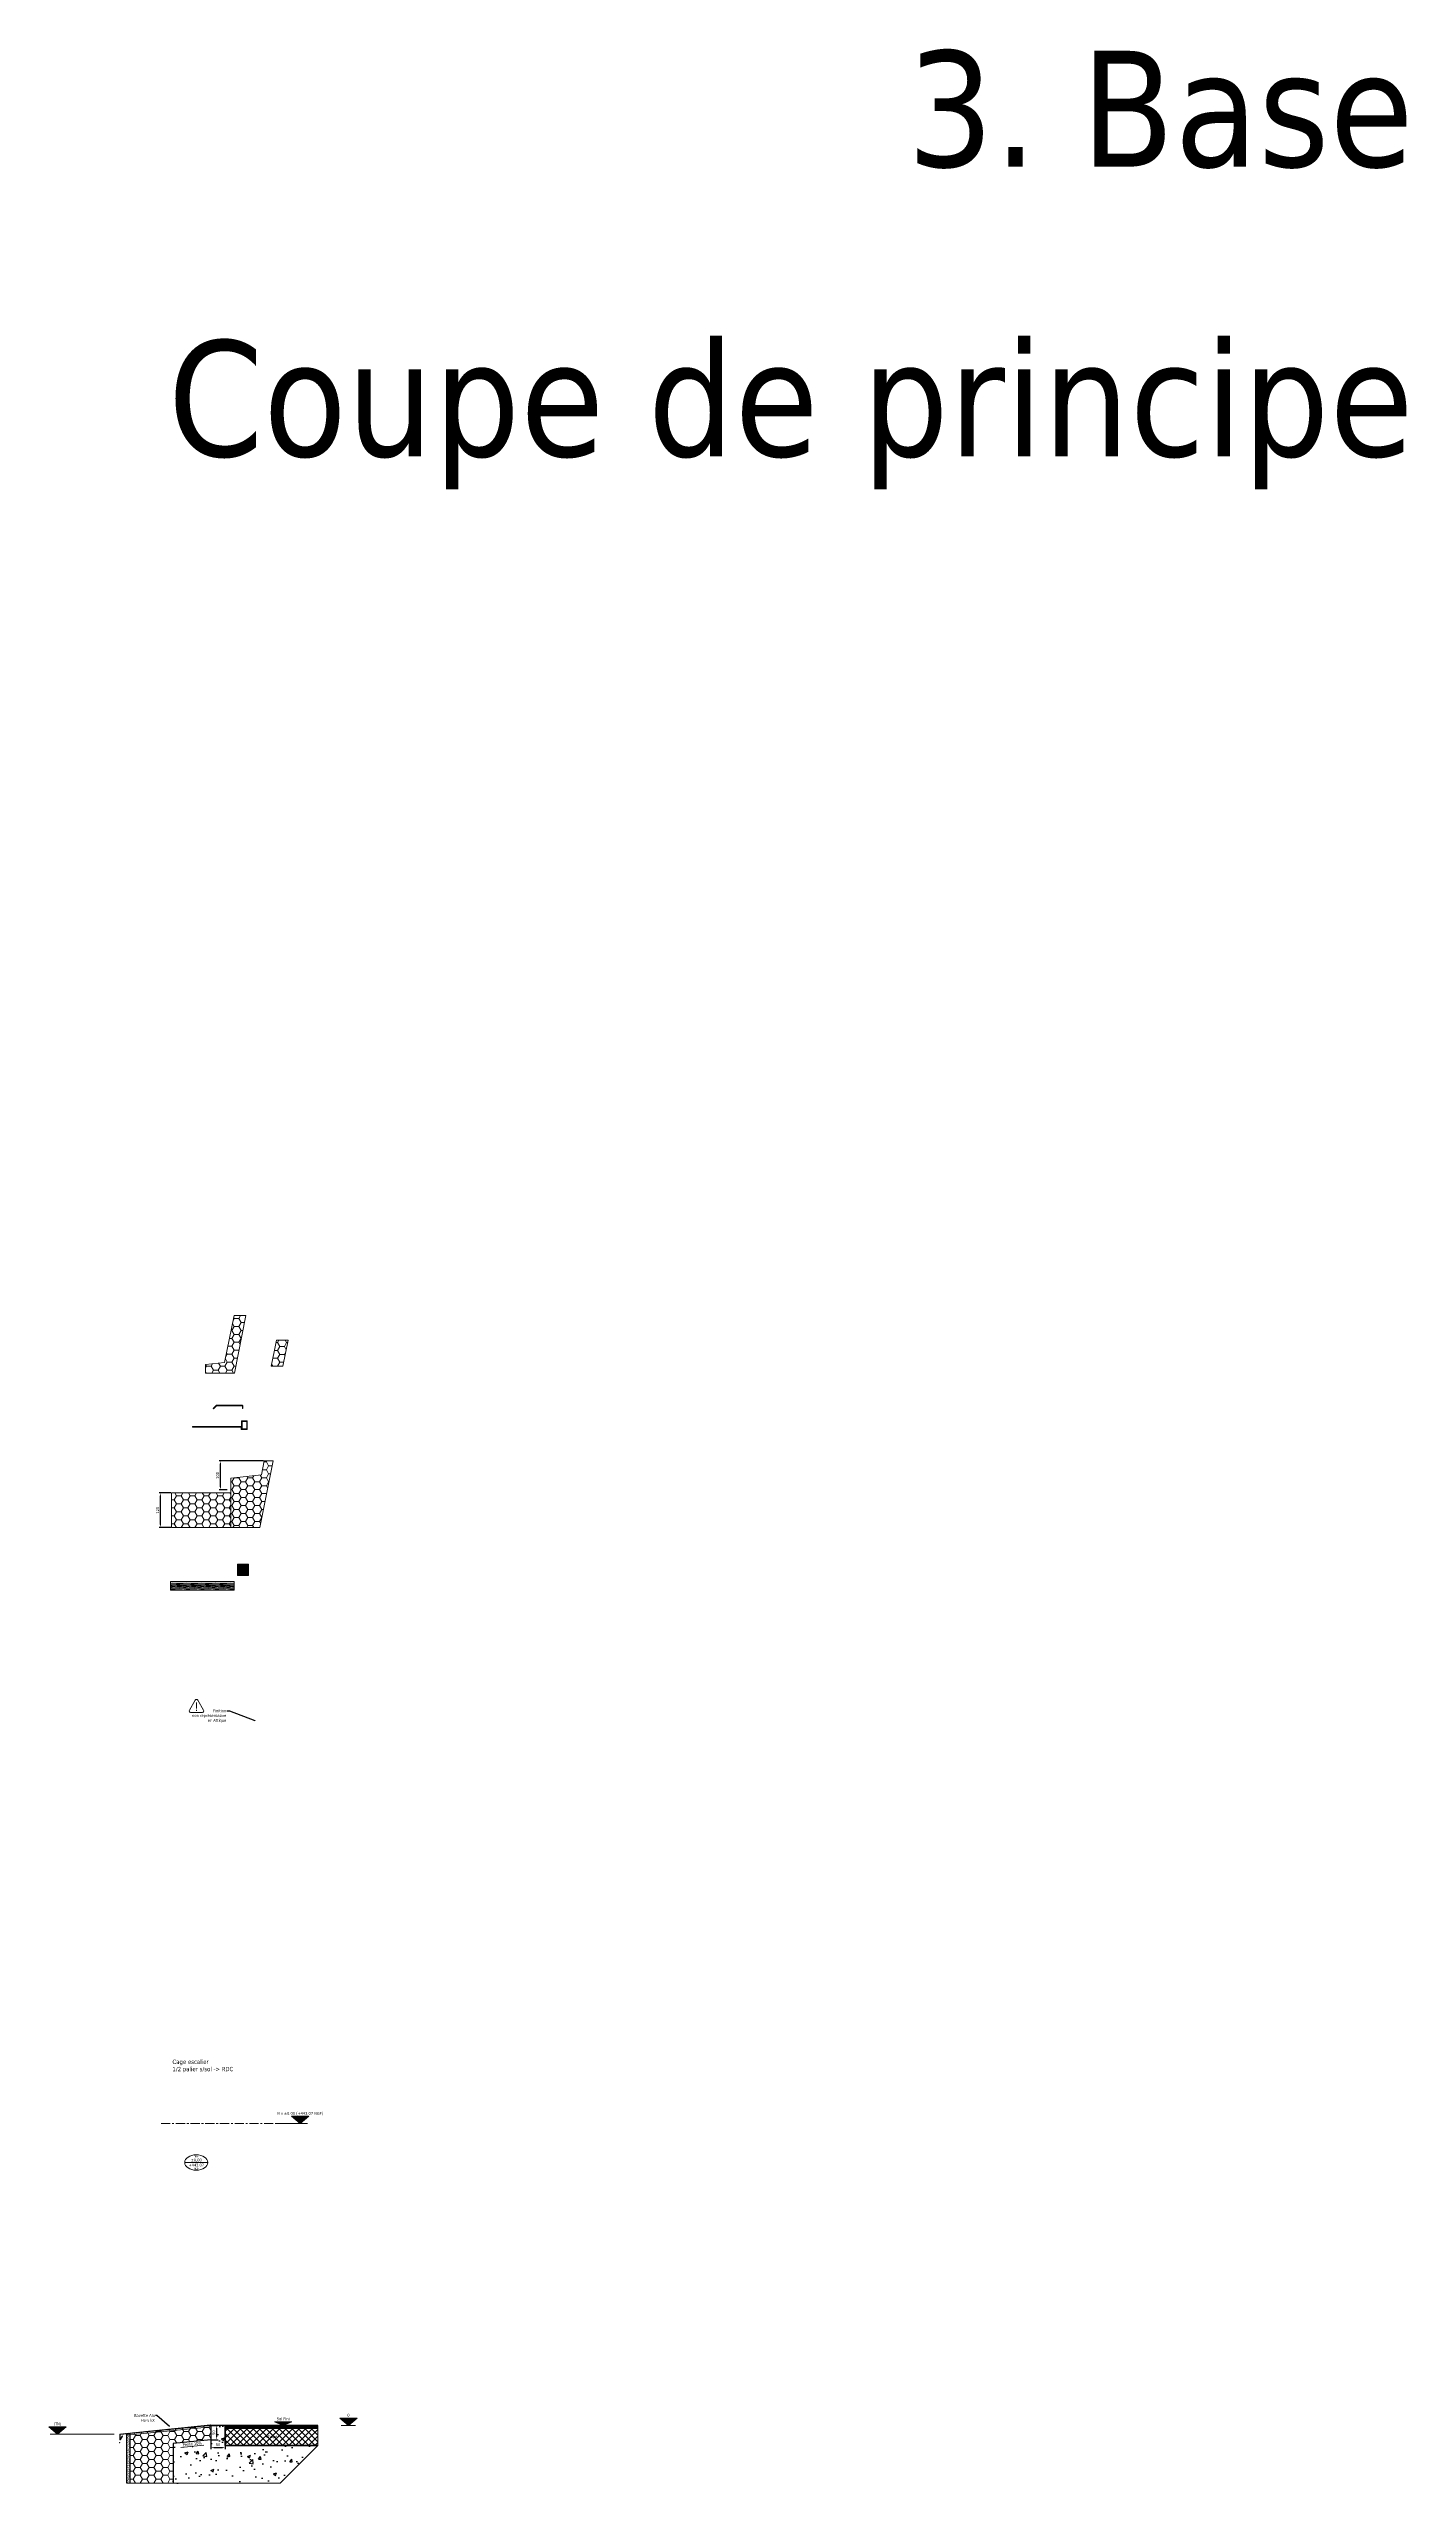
# Model space of a CAD drawing. Header units: millimetres. Extents: x -20000 to 230000, y -17405 to 24510.
# Drawn here: x -5212 to -525, y -8999 to -593 of the extents above; entities that cross this region are included whole.
import ezdxf
from ezdxf import colors
from ezdxf.entities.mleader import LeaderData, LeaderLine
from ezdxf.enums import TextEntityAlignment as Align
from ezdxf.math import Vec2, Vec3

# ---------------------------------------------------------------- set-up
doc = ezdxf.new("R2010")
doc.units = ezdxf.units.MM
doc.header["$PDMODE"] = 35
doc.header["$PDSIZE"] = 0.5
doc.linetypes.add('AXES', pattern=[50.8, 31.75, -6.35, 6.35, -6.35])
doc.layers.get('0').update_dxf_attribs({"lineweight": 13})
doc.layers.get('Defpoints').update_dxf_attribs({"true_color": 0xc2a584})
for name, color, linetype, lineweight in [('0 - 0 (en cours)', 20, 'Continuous', 13), ('1 - Acier', 160, 'Continuous', 13), ('1 - Aluminium', 150, 'Continuous', 13), ('1 - Axe', 1, 'AXES', 0), ('1 - BETON', 251, 'Continuous', 25), ('1 - Bois', 44, 'Continuous', 13), ('1 - Béton', 251, 'Continuous', 25), ('1 - Cotation', 32, 'Continuous', 13), ('1 - Isolant', 132, 'Continuous', 13), ('1 - Texte', 7, 'Continuous', 13), ('Texte', 7, 'Continuous', 13)]:
    doc.layers.add(name, color=color, linetype=linetype, lineweight=lineweight)
doc.layers.add('0 - Invisible', color=43, linetype='Continuous', lineweight=0, plot=False)
doc.layers.add('1 - Cache', color=7, linetype='Continuous', lineweight=0, true_color=0xffffff)
doc.styles.get("Standard").update_dxf_attribs({"font": 'ARIALUNI.TTF'})
doc.styles.add('Texte Poralu', font='tahomabd.ttf')
doc.dimstyles.new('30 - 1000', dxfattribs={"dimtxt": 10, "dimasz": 10, "dimexe": 5, "dimexo": 2.5, "dimgap": 5, "dimtad": 1, "dimdec": 1, "dimtxsty": 'Texte Poralu', "dimcen": 5, "dimazin": 0, "dimtfac": 1, "dimtdec": 1, "dimtmove": 0, "dimatfit": 3, "dimfxl": 1, "dimarcsym": 0})

# ---------------------------------------------------------------- blocks, each defined once
blk = doc.blocks.new('Symbole Attention')
at = {"color": 1}
blk.add_lwpolyline([(-20.2, -20), (20.2, -20, 0.57735), (24.5, -12.5), (4.3, 22.5, 0.57735), (-4.3, 22.5), (-24.5, -12.5, 0.57735)], format="xyb", close=True, dxfattribs=at)
at = {"insert": (0, 0), "char_height": 30, "attachment_point": 5}
blk.add_mtext('{\\fCooper Black|b0|i0|c0|p18;!}', dxfattribs=at)
blk = doc.blocks.new('*U188')
at = {"layer": '1 - Isolant'}
h = blk.add_hatch(dxfattribs=at)
h.set_pattern_fill('HONEY', color=256, scale=5, style=0)
h.set_pattern_definition([(0, (38.346, -165.203), (23.8125, 13.74815), [15.875, -31.75]), (120, (38.346, -165.203), (-23.8125, 13.74815), [15.875, -31.75]), (60, (38.346, -165.203), (5e-08, 27.4963), [-31.75, 15.875])])
edge = h.paths.add_edge_path()
edge.add_line((0, 0), (-40.8, 0))
edge.add_line((-40.8, 0), (-30.8, 50))
edge.add_line((-30.8, 50), (-22.8, 90))
edge.add_line((-22.8, 90), (18, 90))
edge.add_line((18, 90), (0, 0))
at = {"layer": '0 - Invisible'}
blk.add_line((0, 0), (-40.8, 0), dxfattribs=at)
at = {"layer": '1 - Isolant'}
blk.add_lwpolyline([(-40.8, 0), (-30.8, 50), (-30.8, 50), (-22.8, 90), (18, 90), (0, 0)], dxfattribs=at)
blk = doc.blocks.new('*U205')
at = {"layer": '1 - Isolant'}
h = blk.add_hatch(dxfattribs=at)
h.set_pattern_fill('HONEY', color=256, scale=5)
h.paths.add_polyline_path([(-100, -200), (-200, -200), (-200, -169.8), (-133.4, -163.1), (-100.8, 0), (-60, 0)])
at = {"layer": '0 - Invisible'}
blk.add_line((-100, -200), (-200, -200), dxfattribs=at)
at = {"layer": '1 - Isolant', "ltscale": 2}
for p, q in [((-100.8, 0), (-133.4, -163.1)), ((-60, 0), (-100.8, 0)), ((-60, 0), (-100, -200)), ((-133.4, -163.1), (-200, -169.8)), ((-200, -200), (-200, -169.8)), ((-100, -200), (-100, -200)), ((-100, -200), (-100, -200))]:
    blk.add_line(p, q, dxfattribs=at)
blk = doc.blocks.new('*U248')
at = {"layer": '1 - Acier'}
h = blk.add_hatch(dxfattribs=at)
h.set_pattern_fill('ANSI31', color=256, scale=0.5, style=0)
h.set_pattern_definition([(45, (-46221.962, -3069.6382), (-1.122532015, 1.122532015), [])])
edge = h.paths.add_edge_path()
edge.add_line((0, -168.7), (1.5, -168.7))
edge.add_line((1.5, -168.7), (1.5, -1.5))
edge.add_line((1.5, -1.5), (10, -1.5))
edge.add_line((10, -1.5), (10, 0))
edge.add_line((10, 0), (1.5, 0))
edge.add_arc((1.5, -1.5), 1.5, 90, 180)
edge.add_line((0, -1.5), (0, -168.7))
blk.add_lwpolyline([(0, -168.7), (1.5, -168.7), (1.5, -1.5), (10, -1.5), (10, 0), (1.5, 0, 0.414214), (0, -1.5)], format="xyb", close=True, dxfattribs=at)
blk = doc.blocks.new('*U250')
at = {"layer": '1 - Aluminium'}
h = blk.add_hatch(dxfattribs=at)
h.set_pattern_fill('ANSI32', color=256, scale=0.5, angle=90, style=0)
h.set_pattern_definition([(135, (-68.7444, -34.3267), (-3.3676, -3.3676), []), (135, (-68.7444, -32.0816), (-3.3676, -3.3676), [])])
edge = h.paths.add_edge_path()
edge.add_line((-1.5, -10), (-1.5, 0))
edge.add_line((-1.5, 0), (-91, 0))
edge.add_line((-91, 0), (-101.2, -10.2))
edge.add_line((-101.2, -10.2), (-102.3, -9.1))
edge.add_line((-102.3, -9.1), (-92.1, 1.1))
edge.add_arc((-91, 0), 1.5, 90, 135, ccw=False)
edge.add_line((-91, 1.5), (-1.5, 1.5))
edge.add_arc((-1.5, 0), 1.5, 0, 90, ccw=False)
edge.add_line((0, 0), (0, -10))
edge.add_line((0, -10), (-1.5, -10))
blk.add_lwpolyline([(-1.5, -10), (-1.5, 0), (-91, 0), (-101.2, -10.2), (-102.3, -9.1), (-92.1, 1.1, -0.198912), (-91, 1.5), (-1.5, 1.5, -0.414214), (0, 0), (0, 0), (0, 0), (0, -10)], format="xyb", close=True, dxfattribs=at)
blk = doc.blocks.new('*U290')
at = {"layer": '1 - Aluminium'}
h = blk.add_hatch(dxfattribs=at)
h.set_pattern_fill('ANSI32', color=256, scale=0.5, angle=90, style=0)
h.set_pattern_definition([(135, (-189.4803, -42.448), (-3.3676, -3.3676), []), (135, (-189.4803, -40.203), (-3.3676, -3.3676), [])])
edge = h.paths.add_edge_path()
edge.add_line((-1.5, 6.5), (-1.5, 6.4))
edge.add_line((-1.5, 6.4), (-313.1, -24.8))
edge.add_arc((-313, -26.3), 1.5, 95.71059, 180)
edge.add_line((-314.5, -26.3), (-314.5, -43.4))
edge.add_arc((-313, -43.4), 1.5, 180, 330)
edge.add_line((-311.7, -44.2), (-304.5, -31.7))
edge.add_line((-304.5, -31.7), (-305.8, -30.9))
edge.add_line((-305.8, -30.9), (-313, -43.4))
edge.add_line((-313, -43.4), (-313, -26.3))
edge.add_line((-313, -26.3), (-1.4, 4.9))
edge.add_arc((-1.5, 6.4), 1.5, 275.71059, 360)
edge.add_line((0, 6.4), (0, 6.5))
edge.add_line((0, 6.5), (-1.5, 6.5))
at = {"layer": '0 - Invisible'}
blk.add_lwpolyline([(0, 0), (-289.5, -28.9)], dxfattribs=at)
blk.add_point((-314.5, -54.9), dxfattribs=at)
at = {"layer": '1 - Aluminium'}
blk.add_lwpolyline([(-1.5, 6.5), (-1.5, 6.4), (-313.1, -24.8, 0.385314), (-314.5, -26.3), (-314.5, -43.4, 0.767327), (-311.7, -44.2), (-304.5, -31.7), (-305.8, -30.9), (-313, -43.4), (-313, -26.3), (-1.4, 4.9, 0.385314), (0, 6.4), (0, 6.5)], format="xyb", close=True, dxfattribs=at)
blk = doc.blocks.new('*U199')
blk.add_hatch(color=256).paths.add_polyline_path([(25, 0), (55, 25), (-5, 25)])
blk.add_line((0, 0), (50, 0))
blk.add_lwpolyline([(25, 0), (55, 25), (-5, 25), (25, 0)])
at = {"style": 'Texte Poralu'}
blk.add_attdef('HAUTEUR', text='', height=10, dxfattribs=at).set_placement((25, 35), align=Align.MIDDLE_CENTER)
blk = doc.blocks.new('*U200')
blk.add_hatch(color=256).paths.add_polyline_path([(0, 0), (30, 12.5), (-30, 12.5)])
blk.add_lwpolyline([(0, 0), (30, 12.5), (-30, 12.5), (0, 0)])
at = {"layer": 'Texte', "insert": (0, 17.5), "char_height": 10, "attachment_point": 8, "style": 'Texte Poralu'}
blk.add_mtext('Sol Fini', dxfattribs=at)
blk = doc.blocks.new('*D294')
at = {"layer": '1 - Cotation', "color": 0, "lineweight": -2, "transparency": 16777216}
for p, q in [((-4652.6, -8801.3), (-4652.6, -8880.6)), ((-4602.6, -8801.3), (-4602.6, -8880.6)), ((-4642.6, -8875.6), (-4612.6, -8875.6))]:
    blk.add_line(p, q, dxfattribs=at)
at = {"layer": '1 - Cotation', "color": 0, "transparency": 16777216}
for points in [[(-4642.6, -8874), (-4642.6, -8877.3), (-4652.6, -8875.6)], [(-4612.6, -8874), (-4612.6, -8877.3), (-4602.6, -8875.6)]]:
    blk.add_solid(points, dxfattribs=at)
at = {"layer": 'Defpoints', "color": 0, "transparency": 16777216}
for p in [(-4652.6, -8798.8), (-4602.6, -8798.8), (-4602.6, -8875.6)]:
    blk.add_point(p, dxfattribs=at)
at = {"layer": '1 - Cotation', "color": 0, "transparency": 16777216, "insert": (-4627.6, -8865.4), "char_height": 10, "attachment_point": 5, "style": 'Texte Poralu'}
blk.add_mtext('50', dxfattribs=at)
blk = doc.blocks.new('*U291')
at = {"layer": '1 - Isolant'}
h = blk.add_hatch(dxfattribs=at)
h.set_pattern_fill('HONEY', color=256, scale=5, style=0)
h.set_pattern_definition([(0, (-58466.912, -20450.859), (23.8125, 13.7481532), [15.875, -31.75]), (120, (-58466.912, -20450.859), (-23.8125, 13.7481533), [15.875, -31.75]), (60, (-58466.912, -20450.859), (5e-08, 27.4963065), [-31.75, 15.875])])
h.paths.add_polyline_path([(-130, -200), (-280, -200), (-280, -27.8), (0, 0.2), (0, 0), (0, 0), (0, -50), (-130, -63)])
at = {"layer": '0 - Invisible'}
blk.add_line((-130, -200), (-280, -200), dxfattribs=at)
at = {"layer": '1 - Isolant'}
blk.add_lwpolyline([(-130, -200), (-130, -63), (0, -50), (0, 0), (0, 0), (0, 0.2), (-280, -27.8), (-280, -200)], dxfattribs=at)
blk = doc.blocks.new('*D295')
at = {"layer": '1 - Cotation', "color": 0, "lineweight": -2, "transparency": 16777216}
for p, q in [((-4650.1, -8798.8), (-4627.3, -8798.8)), ((-4632.3, -8838.8), (-4632.3, -8808.8)), ((-4650.1, -8848.8), (-4627.3, -8848.8))]:
    blk.add_line(p, q, dxfattribs=at)
at = {"layer": '1 - Cotation', "color": 0, "transparency": 16777216}
for points in [[(-4633.9, -8808.8), (-4630.6, -8808.8), (-4632.3, -8798.8)], [(-4633.9, -8838.8), (-4630.6, -8838.8), (-4632.3, -8848.8)]]:
    blk.add_solid(points, dxfattribs=at)
at = {"layer": 'Defpoints', "color": 0, "transparency": 16777216}
for p in [(-4652.6, -8798.8), (-4632.3, -8798.8), (-4652.6, -8848.8)]:
    blk.add_point(p, dxfattribs=at)
at = {"layer": '1 - Cotation', "color": 0, "transparency": 16777216, "insert": (-4642.5, -8823.8), "char_height": 10, "attachment_point": 5, "rotation": 90, "style": 'Texte Poralu'}
blk.add_mtext('50', dxfattribs=at)
blk = doc.blocks.new('*U293')
at = {"layer": '1 - BETON'}
h = blk.add_hatch(dxfattribs=at)
h.set_pattern_fill('AR-SAND', color=256, scale=0.1)
h.set_pattern_definition([(37.5, (3e-13, 26.7506), (-0.16, 4.89413), [0, -3.8608, 0, -4.318, 0, -4.1275]), (7.5, (3e-13, 26.7506), (4.49523, 7.16825), [0, -2.0828, 0, -3.4798, 0, -1.3335]), (327.5, (-3.124, 26.7506), (7.90992, 0.01437), [0, -1.27, 0, -4.572, 0, -5.969]), (317.5, (-3.124, 26.7506), (7.63556, 2.2293), [0, -0.635, 0, -2.9972, 0, -3.429])])
h.paths.add_polyline_path([(10, -172.2), (10, -1), (0, 0), (0, -172.2)])
at = {"layer": '0 - Invisible'}
blk.add_line((0, -172.2), (10, -172.2), dxfattribs=at)
at = {"layer": '1 - BETON'}
blk.add_lwpolyline([(10, -172.2), (10, -1), (0, 0), (0, -172.2)], dxfattribs=at)
blk = doc.blocks.new('*U292')
blk.add_hatch(color=256).paths.add_polyline_path([(-196.6, 0), (-226.6, 25), (-166.6, 25)])
blk.add_line((0, 0), (-221.6, 0))
blk.add_lwpolyline([(-196.6, 0), (-226.6, 25), (-166.6, 25), (-196.6, 0)])
at = {"style": 'Texte Poralu'}
blk.add_attdef('HAUTEUR', text='', height=10, dxfattribs=at).set_placement((-196.6, 35), align=Align.MIDDLE_CENTER)
blk = doc.blocks.new('*U286')
at = {"layer": '1 - Béton'}
h = blk.add_hatch(dxfattribs=at)
h.set_pattern_fill('ANSI31', color=256, scale=0.5, angle=135)
h.set_pattern_definition([(180, (220, -3e-12), (-3e-16, -1.5875), [])])
h.paths.add_polyline_path([(0, 60), (320, 60), (320, 70), (0, 70)])
h = blk.add_hatch(dxfattribs=at)
h.set_pattern_fill('ANSI37', color=256, scale=5)
h.set_pattern_definition([(45, (220, -3e-12), (-11.2253, 11.2253), []), (135, (220, -3e-12), (-11.2253, -11.2253), [])])
h.paths.add_polyline_path([(0, 0), (320, 0), (320, 60), (0, 60)])
h.paths.add_polyline_path([(135.9, 20.8), (184, 20.8), (184, 42.4), (135.9, 42.4)], flags=24)
at = {"layer": '0 - Invisible'}
for points in [[(0, 60), (320, 60), (320, 70), (0, 70), (0, 60)], [(0, 0), (320, 0), (320, 60), (0, 60), (0, 0)]]:
    blk.add_lwpolyline(points, dxfattribs=at)
at = {"layer": '1 - Béton'}
for points in [[(320, 70), (0, 70), (0, 60), (320, 60)], [(320, 60), (0, 60), (0, 0), (320, 0)]]:
    blk.add_lwpolyline(points, dxfattribs=at)
at = {"layer": 'Texte', "insert": (160, 30), "char_height": 10, "attachment_point": 5, "style": 'Texte Poralu'}
blk.add_mtext_dynamic_manual_height_columns('Chape', width=29.382, gutter_width=50, heights=[0], dxfattribs=at)
blk = doc.blocks.new('*U473')
blk.add_hatch(color=256).paths.add_polyline_path([(80, 0), (110, 25), (50, 25)])
blk.add_line((0, 0), (105, 0))
blk.add_lwpolyline([(80, 0), (110, 25), (50, 25), (80, 0)])
at = {"style": 'Texte Poralu'}
blk.add_attdef('HAUTEUR', text='', height=10, dxfattribs=at).set_placement((80, 35), align=Align.MIDDLE_CENTER)
blk = doc.blocks.new('Niv-NGF')
blk.add_line((40, 0), (-40, 0))
blk.add_ellipse((0, 0), major_axis=(40, 0), ratio=0.666667)
at = {"char_height": 7, "attachment_point": 5, "style": 'Texte Poralu'}
for s, insert in [('Niv', (0, 21)), ('NGF', (0, -21))]:
    blk.add_mtext_dynamic_manual_height_columns(s, width=106.658, gutter_width=300, heights=[0], dxfattribs=dict(at, insert=insert))
at = {"layer": '1 - Texte', "style": 'Texte Poralu'}
for tag, p in [('NIVEAU', (0, 8.5)), ('NGF', (0, -8.5))]:
    blk.add_attdef(tag, text='', height=10, dxfattribs=at).set_placement(p, align=Align.MIDDLE_CENTER)
blk = doc.blocks.new('*U483')
at = {"layer": '1 - Isolant'}
h = blk.add_hatch(dxfattribs=at)
h.set_pattern_fill('HONEY', color=256, scale=5, style=0)
h.set_pattern_definition([(0, (-104, 20), (23.8125, 13.7482), [15.875, -31.75]), (120, (-104, 20), (-23.8125, 13.7482), [15.875, -31.75]), (60, (-104, 20), (5e-08, 27.4963), [-31.75, 15.875])])
h.paths.add_polyline_path([(-204, 0), (-204, 120), (0, 120), (0, 0)])
at = {"layer": '0 - Invisible'}
blk.add_line((-204, 0), (-204, 120), dxfattribs=at)
at = {"layer": '1 - Isolant'}
blk.add_lwpolyline([(-204, 0), (0, 0), (0, 120), (-204, 120)], dxfattribs=at)
blk = doc.blocks.new('*U485')
at = {"layer": '1 - Isolant'}
h = blk.add_hatch(dxfattribs=at)
h.set_pattern_fill('HONEY', color=256, scale=5)
h.paths.add_polyline_path([(-46, -230), (-146, -230), (-146, -59.1), (-40.3, -48.5), (-30.6, 0), (0, 0)])
at = {"layer": '0 - Invisible'}
blk.add_line((-46, -230), (-146, -230), dxfattribs=at)
at = {"layer": '1 - Isolant', "ltscale": 2}
for p, q in [((0, 0), (-46, -230)), ((0, 0), (-30.6, 0)), ((-40.3, -48.5), (-146, -59.1)), ((-146, -230), (-146, -59.1)), ((-30.6, 0), (-40.3, -48.5)), ((-46, -230), (-46, -230)), ((-46, -230), (-46, -230))]:
    blk.add_line(p, q, dxfattribs=at)
blk = doc.blocks.new('*D488')
at = {"layer": '1 - Cotation', "color": 0, "lineweight": -2, "transparency": 16777216}
for p, q in [((-4470.8, -5468.8), (-4624, -5468.8)), ((-4619, -5558.8), (-4619, -5478.8)), ((-4596.3, -5568.8), (-4624, -5568.8))]:
    blk.add_line(p, q, dxfattribs=at)
at = {"layer": '1 - Cotation', "color": 0, "transparency": 16777216}
for points in [[(-4620.7, -5478.8), (-4617.4, -5478.8), (-4619, -5468.8)], [(-4620.7, -5558.8), (-4617.4, -5558.8), (-4619, -5568.8)]]:
    blk.add_solid(points, dxfattribs=at)
at = {"layer": 'Defpoints', "color": 0, "transparency": 16777216}
for p in [(-4619, -5468.8), (-4468.3, -5468.8), (-4593.8, -5568.8)]:
    blk.add_point(p, dxfattribs=at)
at = {"layer": '1 - Cotation', "color": 0, "transparency": 16777216, "insert": (-4629.3, -5518.8), "char_height": 10, "attachment_point": 5, "rotation": 90, "style": 'Texte Poralu'}
blk.add_mtext('100', dxfattribs=at)
blk = doc.blocks.new('*D489')
at = {"layer": '1 - Cotation', "color": 0, "lineweight": -2, "transparency": 16777216}
for p, q in [((-4790.3, -5578.8), (-4831, -5578.8)), ((-4826, -5688.8), (-4826, -5588.8)), ((-4790.3, -5698.8), (-4831, -5698.8))]:
    blk.add_line(p, q, dxfattribs=at)
at = {"layer": '1 - Cotation', "color": 0, "transparency": 16777216}
for points in [[(-4827.7, -5588.8), (-4824.3, -5588.8), (-4826, -5578.8)], [(-4827.7, -5688.8), (-4824.3, -5688.8), (-4826, -5698.8)]]:
    blk.add_solid(points, dxfattribs=at)
at = {"layer": 'Defpoints', "color": 0, "transparency": 16777216}
for p in [(-4826, -5578.8), (-4787.8, -5578.8), (-4787.8, -5698.8)]:
    blk.add_point(p, dxfattribs=at)
at = {"layer": '1 - Cotation', "color": 0, "transparency": 16777216, "insert": (-4836.2, -5638.8), "char_height": 10, "attachment_point": 5, "rotation": 90, "style": 'Texte Poralu'}
blk.add_mtext('120', dxfattribs=at)
blk = doc.blocks.new('*U583')
at = {"layer": '1 - Bois'}
h = blk.add_hatch(dxfattribs=at)
h.set_pattern_fill('352', color=256, scale=75, style=0, pattern_type=2)
h.set_pattern_definition([(0, (41.25, 13), (75, 75), [22.5, -52.5]), (0, (41.25, 16.75), (75, 75), [22.5, -52.5]), (0, (45, 24.25), (75, 75), [15, -60]), (0, (48.75, 31.75), (75, 75), [11.25, -63.75]), (0, (48.75, 39.25), (75, 75), [7.5, -67.5]), (0, (30, 46.75), (75, 75), [3.75, -18.75, 3.75, -48.75]), (0, (41.25, 50.5), (75, 75), [3.75, -30, 11.25, -30]), (0, (56.25, 54.25), (75, 75), [3.75, -3.75, 3.75, -63.75]), (0, (52.5, 58), (75, 75), [3.75, -71.25]), (0, (48.75, 65.5), (75, 75), [11.25, -63.75]), (0, (48.75, 73), (75, 75), [15, -60]), (0, (45, 80.5), (75, 75), [18.75, -22.5, 3.75, -30]), (90, (15, 35.5), (-75, 75), [3.75, -7.5, 18.75, -45]), (90, (18.75, 43), (-75, 75), [3.75, -3.75, 11.25, -56.25]), (90, (22.5, 73), (-75, 75), [7.5, -67.5]), (90, (26.25, 43), (-75, 75), [15, -22.5, 3.75, -33.75]), (90, (30, 84.25), (-75, 75), [3.75, -71.25]), (90, (33.75, 46.75), (-75, 75), [11.25, -63.75]), (90, (41.25, 50.5), (-75, 75), [7.5, -67.5]), (90, (48.75, 50.5), (-75, 75), [3.75, -11.25, 11.25, -48.75]), (90, (52.5, 54.25), (-75, 75), [3.75, -71.25]), (90, (56.25, 39.25), (-75, 75), [10.5, -64.5]), (90, (60, 24.25), (-75, 75), [7.5, -67.5]), (90, (67.5, 54.25), (-75, 75), [3.75, -71.25]), (90, (75, 50.5), (-75, 75), [11.25, -63.75]), (90, (82.5, 50.5), (-75, 75), [11.25, -63.75]), (45, (71.25, 20.5), (8e-15, 75), [5.303, -5.303, 5.303, -90.156]), (45, (56.25, 39.25), (8e-15, 75), [10.607, -95.46]), (45, (26.25, 76.75), (8e-15, 75), [10.607, -95.46]), (45, (41.25, 58), (8e-15, 75), [10.607, -95.46]), (45, (45, 43), (8e-15, 75), [10.607, -95.46]), (45, (67.5, 28), (8e-15, 75), [10.607, -95.46]), (45, (60, 31.75), (8e-15, 75), [15.91, -90.156]), (45, (37.5, 65.5), (8e-15, 75), [5.303, -100.763]), (45, (33.75, 73), (8e-15, 75), [5.303, -100.763]), (45, (63.75, 73), (8e-15, 75), [5.303, -100.763]), (45, (33.75, 35.5), (8e-15, 75), [5.303, -100.763]), (45, (75, 61.75), (8e-15, 75), [5.303, -100.763]), (45, (48.75, 54.25), (8e-15, 75), [5.303, -100.763]), (45, (56.25, 61.75), (8e-15, 75), [5.303, -100.763]), (135, (52.5, 46.75), (-75, 8e-15), [5.303, -5.303, 15.91, -79.55]), (135, (63.75, 46.75), (-75, 8e-15), [5.303, -100.763]), (135, (63.75, 20.5), (-75, 8e-15), [5.303, -100.763]), (135, (48.75, 39.25), (-75, 8e-15), [5.303, -100.763]), (135, (60, 54.25), (-75, 8e-15), [5.303, -100.763]), (135, (41.25, 35.5), (-75, 8e-15), [5.303, -100.763]), (135, (71.25, 35.5), (-75, 8e-15), [5.303, -100.763]), (135, (18.75, 13), (-75, 8e-15), [5.303, -100.763]), (135, (22.5, 16.75), (-75, 8e-15), [10.607, -95.46]), (135, (26.25, 20.5), (-75, 8e-15), [10.607, -95.46]), (135, (33.75, 20.5), (-75, 8e-15), [10.607, -95.46]), (135, (37.5, 28), (-75, 8e-15), [10.607, -95.46]), (135, (67.5, 58), (-75, 8e-15), [10.607, -95.46]), (135, (82.5, 20.5), (-75, 8e-15), [10.607, -95.46]), (135, (86.25, 80.5), (-75, 8e-15), [10.607, -95.46]), (135, (86.25, 73), (-75, 8e-15), [10.607, -95.46]), (135, (78.75, 69.25), (-75, 8e-15), [10.607, -95.46]), (135, (26.25, 69.25), (-75, 8e-15), [15.91, -90.156]), (135, (75, 61.75), (-75, 8e-15), [15.91, -90.156]), (26.565, (33.75, 84.25), (75, 3e-08), [8.385, -159.32]), (26.565, (33.75, 46.75), (75, 3e-08), [8.385, -159.32]), (26.565, (41.25, 69.25), (75, 3e-08), [8.385, -159.32]), (26.565, (63.75, 16.75), (75, 3e-08), [8.385, -159.32]), (26.565, (60, 24.25), (75, 3e-08), [8.385, -159.32]), (26.565, (37.5, 39.25), (75, 3e-08), [8.385, -159.32]), (26.565, (37.5, 76.75), (75, 3e-08), [8.385, -159.32]), (26.565, (60, 54.25), (75, 3e-08), [16.77, -150.935]), (63.435, (60, 65.5), (4e-09, 75), [8.385, -159.32]), (63.435, (71.25, 43), (4e-09, 75), [8.385, -159.32]), (63.435, (33.75, 58), (4e-09, 75), [8.385, -159.32]), (63.435, (18.75, 61.75), (4e-09, 75), [8.385, -159.32]), (63.435, (63.75, 46.75), (4e-09, 75), [8.385, -159.32]), (63.435, (56.25, 46.75), (4e-09, 75), [8.385, -159.32]), (63.435, (26.25, 58), (4e-09, 75), [16.77, -150.935]), (63.435, (82.5, 31.75), (4e-09, 75), [16.77, -150.935]), (63.435, (75, 35.5), (4e-09, 75), [16.77, -150.935]), (116.57, (15, 24.25), (-3e-08, 75), [8.385, -159.32]), (116.565, (15, 65.5), (-3e-08, 75), [8.385, -159.32]), (116.565, (30, 13), (-3e-08, 75), [8.385, -159.32]), (116.565, (22.5, 80.5), (-3e-08, 75), [8.385, -159.32]), (116.565, (30, 35.5), (-3e-08, 75), [8.385, -159.32]), (116.565, (45, 43), (-3e-08, 75), [8.385, -159.32]), (116.565, (52.5, 58), (-3e-08, 75), [8.385, -159.32]), (116.57, (18.75, 28), (2e-05, 75), [8.385, -159.32]), (116.565, (37.5, 39.25), (-3e-08, 75), [8.385, -159.32]), (116.565, (60, 31.75), (-3e-08, 75), [8.385, -159.32]), (116.565, (67.5, 39.25), (-3e-08, 75), [8.385, -159.32]), (116.565, (82.5, 61.75), (-3e-08, 75), [8.385, -159.32]), (116.565, (26.25, 84.25), (-3e-08, 75), [8.385, -159.32]), (116.565, (15, 80.5), (-3e-08, 75), [16.77, -150.935]), (116.57, (26.25, 28), (-3e-08, 75), [16.77, -150.935]), (153.43, (15, 16.75), (-75, 4e-09), [8.385, -159.32]), (153.435, (78.75, 13), (-75, 4e-09), [8.385, -159.32]), (153.435, (75, 50.5), (-75, 4e-09), [8.385, -159.32]), (153.435, (45, 24.25), (-75, 4e-09), [8.385, -159.32]), (153.435, (41.25, 16.75), (-75, 4e-09), [8.385, -159.32]), (153.435, (48.75, 31.75), (-75, 4e-09), [8.385, -159.32]), (153.435, (71.25, 76.75), (-75, 4e-09), [8.385, -159.32]), (153.435, (78.75, 80.5), (-75, 4e-09), [16.77, -150.935])])
h.paths.add_polyline_path([(0, 0), (40, 0), (40, 38), (0, 38)])
at = {"layer": '1 - Cache'}
h = blk.add_hatch(color=256, dxfattribs=at)
h.dxf.hatch_style = 2
h.paths.add_polyline_path([(0, 0), (40, 0), (40, 38), (0, 38)])
at = {"layer": '1 - Bois'}
blk.add_lwpolyline([(0, 0), (40, 0), (40, 38), (0, 38)], close=True, dxfattribs=at)
blk = doc.blocks.new('*U584')
at = {"layer": '1 - Bois'}
h = blk.add_hatch(dxfattribs=at)
h.set_pattern_fill('355', color=256, scale=50, style=0, pattern_type=2)
h.set_pattern_definition([(349.6952, (-94.5, 28.5), (300.00005, -49.99974), [5.59, -553.4268]), (0, (-89, 27.5), (50, 50), [5.5, -44.5]), (18.435, (-83.5, 27.5), (100, 49.9999), [4.7434, -153.3704]), (172.875, (-79, 29), (350.00002, -49.99991), [4.031, -399.0818]), (174.8056, (-83, 29.5), (500.00003, -49.99976), [5.5227, -546.7454]), (194.036, (-88.5, 30), (-150, -49.9999), [6.1846, -199.9706]), (9.462, (-90.5, 28.5), (250.00004, 49.9999), [3.0414, -301.097]), (353.66, (-87.5, 29), (-399.99997, 50.00008), [4.5277, -448.2416]), (185.7106, (-83, 28.5), (-449.99997, -50.00007), [5.025, -497.469]), (168.69, (-88, 28), (200.00004, -49.9999), [2.5495, -252.4015]), (354.8056, (-99, 28), (-500.00003, 49.99976), [5.5227, -546.7453]), (348.69, (-93.5, 27.5), (-200.00004, 49.9999), [5.099, -249.852]), (0, (-88.5, 26.5), (50, 50), [6, -44]), (20.556, (-82.5, 26.5), (250.0001, 99.9998), [4.272, -422.928]), (3.814, (-78.5, 28), (699.99997, 50.000306), [7.5166, -744.1481]), (354.8056, (-71, 28.5), (-500.00003, 49.99976), [5.5227, -546.7453]), (0, (-65.5, 28), (50, 50), [5.5, -44.5]), (5.1944, (-110, 28), (500.00003, 49.99976), [5.5227, -546.7453]), (354.8056, (-104.5, 28.5), (-500.00003, 49.99976), [5.5227, -546.7453]), (0, (-110, 29), (50, 50), [3, -47]), (5.1944, (-107, 29), (500.00003, 49.99976), [5.5227, -546.7453]), (0, (-101.5, 29.5), (50, 50), [5, -45]), (10.3048, (-96.5, 29.5), (-300.00005, -49.99974), [5.59, -553.4268]), (5.1944, (-91, 30.5), (500.00003, 49.99976), [5.5227, -546.7453]), (354.8056, (-85.5, 31), (-500.00003, 49.99976), [5.5227, -546.7453]), (354.8056, (-80, 30.5), (-500.00003, 49.99976), [5.5227, -546.7453]), (351.87, (-74.5, 30), (-300, 49.99997), [7.071, -346.4823]), (0, (-67.5, 29), (50, 50), [7.5, -42.5]), (347.4712, (-69.5, -1), (250.00002, -49.99998), [4.6098, -456.3675]), (354.2894, (-65, -2), (-449.99997, 50.00007), [5.025, -497.469]), (8.13, (-69.5, -1), (300, 49.99997), [3.5356, -350.018]), (9.4623, (-66, -0.5), (250.00004, 49.9999), [6.083, -298.0553]), (0, (-110, 0.5), (50, 50), [6, -44]), (350.538, (-104, 0.5), (-250.00004, 49.9999), [3.0414, -301.097]), (201.801, (-101, 0), (150, 50), [2.6926, -266.5657]), (192.9946, (-103.5, -1), (450.00004, 99.99988), [6.671, -660.4124]), (352.875, (-64, -1), (-350.00002, 49.99991), [4.031, -399.0818]), (7.125, (-64, -1), (350.00002, 49.99991), [4.031, -399.0818]), (0, (-110, -0.5), (50, 50), [4, -46]), (194.036, (-106, -0.5), (-150, -49.9999), [4.123, -202.032]), (356.6335, (-99, 1), (-799.999966, 50.00055), [8.5147, -842.9546]), (357.7094, (-90.5, 0.5), (-1200.000006, 49.999788), [12.51, -1238.4896]), (3.1798, (-78, 0), (850.000025, 49.99955), [9.014, -892.374]), (9.4623, (-69, 0.5), (250.00004, 49.9999), [9.124, -295.014]), (10.305, (-110, -4), (-300.00005, -49.99974), [5.59, -553.4268]), (15.9454, (-104.5, -3), (-200, -50), [7.28, -356.7254]), (0, (-97.5, -1), (50, 50), [6.5, -43.5]), (351.87, (-91, -1), (-300, 49.99997), [7.071, -346.4823]), (3.5763, (-84, -2), (750.00003, 49.999536), [8.0156, -793.5453]), (351.2538, (-76, -1.5), (349.99997, -50.00021), [6.5765, -651.071]), (345.964, (-69.5, -2.5), (-150, 49.9999), [6.1847, -199.9706]), (0, (-63.5, -4), (50, 50), [3.5, -46.5]), (174.8056, (-99, 1), (500.00003, -49.99976), [11.0453, -541.2227]), (355.2364, (-110, 4), (-550.00005, 49.99958), [12.0416, -590.038]), (0, (-98, 3), (50, 50), [11.5, -38.5]), (4.0856, (-86.5, 3), (650.00001, 49.99981), [14.0356, -687.7477]), (0, (-72.5, 4), (50, 50), [12.5, -37.5]), (7.125, (-110, -6.5), (350.00002, 49.9999), [12.0934, -391.0195]), (6.34, (-98, -5), (399.99997, 50.00008), [9.0554, -443.714]), (357.5104, (-89, -4), (-1099.999974, 50.000893), [11.5108, -1139.5756]), (353.4802, (-77.5, -4.5), (-1299.99999, 149.999976), [17.6139, -1743.7776]), (3.0128, (-110, 26), (900, 50.000205), [9.5131, -941.8017]), (351.87, (-100.5, 26.5), (-300, 49.99997), [10.6066, -342.947]), (357.6141, (-90, 25), (-1150.000026, 49.999139), [12.0104, -1189.0308]), (10.6197, (-78, 24.5), (-549.99992, -100.000404), [8.1394, -805.8016]), (0, (-70, 26), (50, 50), [10, -40]), (356.8202, (-110, 32), (-850.000025, 49.99955), [9.014, -892.374]), (6.009, (-101, 31.5), (-499.999988, -49.999966), [9.5525, -945.6961]), (6.7098, (-91.5, 32.5), (-450.00005, -49.999694), [8.5586, -847.3035]), (354.2894, (-83, 33.5), (-449.99997, 50.00007), [10.05, -492.444]), (347.9052, (-73, 32.5), (-449.99993, 100.00034), [7.159, -708.7321]), (9.4623, (-66, 31), (250.00004, 49.9999), [6.083, -298.0553]), (3.814, (-110, 22.5), (699.99997, 50.00031), [7.5166, -744.1481]), (347.1957, (-102.5, 23), (-649.999892, 150.00037), [11.2805, -1116.7709]), (0, (-91.5, 20.5), (50, 50), [12.5, -37.5]), (5.4403, (-79, 20.5), (-550.000016, -49.99967), [10.5475, -1044.2036]), (6.7098, (-68.5, 21.5), (-450.00005, -49.999694), [8.5586, -847.3035]), (0, (-110, 35.5), (50, 50), [8.5, -41.5]), (8.13, (-101.5, 35.5), (300, 49.99997), [14.142, -339.411]), (357.6141, (-87.5, 37.5), (-1150.000026, 49.999139), [12.0104, -1189.0308]), (354.4725, (-75.5, 37), (1050.000086, -99.999269), [15.5724, -1541.6688]), (6.8428, (-110, -10), (-849.999968, -100.0004), [12.5897, -1246.3781]), (0, (-97.5, -8.5), (50, 50), [14, -36]), (356.3478, (-83.5, -8.5), (-1550.000047, 99.999365), [23.5478, -2331.23455]), (0, (-110, 7.5), (50, 50), [12, -38]), (4.7636, (-98, 7.5), (550.00005, 49.99958), [12.0416, -590.038]), (358.1524, (-86, 8.5), (-1500.000023, 49.999717), [15.508, -1535.2982]), (357.2737, (-70.5, 8), (-1000.000015, 49.9998), [10.512, -1040.678]), (354.8056, (-110, 15.5), (-500.00003, 49.99976), [11.0453, -541.2227]), (0, (-99, 14.5), (50, 50), [16, -34]), (1.9092, (-83, 14.5), (1449.999952, 50.001212), [15.0084, -1485.8247]), (3.5763, (-68, 15), (750.00003, 49.999536), [8.0156, -793.5453])])
h.paths.add_polyline_path([(-10, 0), (-230, 0), (-230, -30), (-10, -30)])
at = {"layer": '1 - Cache'}
h = blk.add_hatch(color=256, dxfattribs=at)
h.dxf.hatch_style = 2
h.paths.add_polyline_path([(-10, 0), (-230, 0), (-230, -30), (-10, -30)])
at = {"layer": '0 - Invisible'}
blk.add_lwpolyline([(-10, 0), (-230, 0), (-230, -30), (-10, -30)], close=True, dxfattribs=at)
at = {"layer": '1 - Bois'}
blk.add_lwpolyline([(-230, 0), (-10, 0), (-10, -30), (-230, -30)], dxfattribs=at)
blk = doc.blocks.new('*U614')
at = {"layer": '0 - Invisible'}
for p in [(0, 0), (1.8, -17.8)]:
    blk.add_point(p, dxfattribs=at)
at = {"layer": 'Texte', "insert": (1.3, -12.8), "char_height": 10, "attachment_point": 8, "rotation": 5.71059, "style": 'Texte Poralu'}
blk.add_mtext('Pente 10%', dxfattribs=at)
at = {"layer": 'Texte'}
blk.add_leader([(-38.3, -19.3), (41.3, -11.4)], dimstyle='30 - 1000', override={"dimgap": 2, "dimtad": 0}, dxfattribs=at)
blk = doc.blocks.new('*U289')
at = {"layer": '1 - BETON'}
h = blk.add_hatch(dxfattribs=at)
h.set_pattern_fill('CONCRETE', color=256, scale=15, style=0, pattern_type=2)
h.set_pattern_definition([(50, (70, 233), (107.589, -9.413), [11.25, -123.75]), (355, (70, 233), (-20.813, 112.83), [9, -99]), (100.451, (78.97, 232.22), (86.776, 103.416), [9.561, -105.171]), (46.184, (70, 263), (160.086, -24.828), [16.875, -185.625]), (96.636, (83.34, 260.93), (140.2, 146.118), [14.34, -157.757]), (351.184, (70, 263), (140.2, 146.12), [13.5, -148.5]), (21, (85, 255.5), (89.536, -60.393), [11.25, -123.75]), (326, (85, 255.5), (36.497, 108.773), [9, -99]), (71.451, (92.46, 250.47), (126.033, 48.38), [9.561, -105.171]), (37.5, (70, 233), (1.824, 49.934), [0, -97.8, 0, -100.5, 0, -99.375]), (7.5, (70, 233), (39.4604, 59.162), [0, -57.3, 0, -95.55, 0, -37.875]), (327.5, (36.55, 233), (80.0734, -3.3832), [0, -37.5, 0, -117, 0, -155.25]), (317.5, (21.55, 233), (87.478, 15.016), [0, -48.75, 0, -77.7, 0, -110.25])])
h.paths.add_polyline_path([(-143.2, -76.5), (-153.3, -75.8), (-143.5, -73.2)], flags=8)
edge = h.paths.add_edge_path(flags=0)
edge.add_line((-143.3, -74.8), (-73.7, -67.9))
h.paths.add_polyline_path([(-154.6, -78.6), (-72.1, -70.3), (-74.2, -48.8), (-156.8, -57.1)], flags=24)
h.paths.add_polyline_path([(320, -70), (190, -200), (-180, -200), (-180, -63), (-50, -50), (-50, 0), (0, 0), (0, -70)])
at = {"layer": '0 - Invisible'}
blk.add_lwpolyline([(320, -70), (190, -200), (-180, -200), (-180, -200)], dxfattribs=at)
at = {"layer": '1 - BETON'}
blk.add_lwpolyline([(320, -70), (0, -70), (0, 0), (-50, 0), (-50, -50), (-180, -63), (-180, -200), (-180, -200)], dxfattribs=at)
blk.add_blockref('*U614', (-115, -56.5))

msp = doc.modelspace()

# ---------------------------------------------------------------- hatches: boundary and pattern name
at = {"layer": '1 - Aluminium', "linetype": 'ByBlock'}
h = msp.add_hatch(dxfattribs=at)
h.set_pattern_fill('ANSI32', color=256, scale=0.5)
h.set_pattern_definition([(45, (-31685.608, -24380.7273), (-3.36759605, 3.36759605), []), (45, (-31683.3628, -24380.7273), (-3.36759605, 3.36759605), [])])
h.paths.add_polyline_path([(-4528.75, -5358.24), (-4544.75, -5358.24), (-4544.75, -5332.24), (-4528.75, -5332.24)], flags=16)
h.paths.add_polyline_path([(-4526.75, -5360.24), (-4546.75, -5360.24), (-4546.75, -5330.24), (-4526.75, -5330.24)])

# ---------------------------------------------------------------- linework, layer by layer
for points in [[(-4526.75, -5360.24), (-4546.75, -5360.24), (-4546.75, -5330.24), (-4526.75, -5330.24)], [(-4528.75, -5358.24), (-4544.75, -5358.24), (-4544.75, -5332.24), (-4528.75, -5332.24)]]:
    msp.add_lwpolyline(points, close=True, dxfattribs=at)
at = {"layer": '1 - Axe'}
msp.add_line((-4824.16, -7756.5), (-4424.16, -7756.5), dxfattribs=at)

# ---------------------------------------------------------------- block references
for name, p in [('*U205', (-4471.35, -4966.27)), ('*U188', (-4403.4, -5141.6)), ('*U250', (-4542.19, -5278.26)), ('*U485', (-4437.75, -5468.83)), ('*U483', (-4583.75, -5698.83)), ('*U584', (-4562.01, -5884.7)), ('Symbole Attention', (-4702.04, -6317.09)), ('*U290', (-4652.6, -8803.78)), ('*U291', (-4652.6, -8798.78)), ('*U289', (-4602.6, -8798.78)), ('*U286', (-4602.6, -8868.78))]:
    msp.add_blockref(name, p)
for name, p, rotation in [('*U248', (-4546.75, -5350.24), 270), ('*U583', (-4522.51, -5864.7), 89.9997895644606)]:
    msp.add_blockref(name, p, dxfattribs=dict(rotation=rotation))
msp.add_blockref('*U292', (-4985.73, -8828.56)).add_auto_attribs({'HAUTEUR': '(TN)'})
at = {"xscale": -1, "rotation": 359.9999999999993}
msp.add_blockref('*U293', (-4932.6, -8826.53), dxfattribs=at)
at = {"layer": '0 - 0 (en cours)'}
msp.add_blockref('Niv-NGF', (-4702.7, -7891.23), dxfattribs=at).add_auto_attribs({'NIVEAU': '±0.00', 'NGF': '+443.07'})
at = {"layer": 'Texte'}
for name, p, values in [('*U473', (-4424.16, -7756.5), {'HAUTEUR': 'Niv ±0.00 (+443.07 NGF)'}), ('*U199', (-4202.6, -8798.78), {'HAUTEUR': '0'})]:
    msp.add_blockref(name, p, dxfattribs=at).add_auto_attribs(values)
msp.add_blockref('*U200', (-4402.6, -8798.78), dxfattribs=at)

# ---------------------------------------------------------------- texts
at = {"layer": '0 - 0 (en cours)', "insert": (-500, -600), "char_height": 400, "attachment_point": 3, "style": 'Texte Poralu'}
msp.add_mtext_dynamic_manual_height_columns('3. Base', width=6752.7228, gutter_width=300, heights=[0], dxfattribs=at)
at = {"layer": '1 - Texte', "insert": (-4785.07, -7535.95), "char_height": 15, "attachment_point": 1, "style": 'Texte Poralu'}
msp.add_mtext_dynamic_manual_height_columns('Cage escalier\\P1/2 palier s/sol -> RDC', width=282.4399, gutter_width=300, heights=[0], dxfattribs=at)
at = {"layer": 'Defpoints', "insert": (-500, -1600), "char_height": 400, "attachment_point": 3, "style": 'Texte Poralu'}
msp.add_mtext_dynamic_manual_height_columns('Coupe de principe', width=6752.7228, gutter_width=300, heights=[0], dxfattribs=at)

# ---------------------------------------------------------------- dimensions: what is measured, and where the dimension line sits
at = {"layer": '1 - Cotation'}
for base, p1, p2, picture, middle in [((-4619.05, -5468.83), (-4593.75, -5568.83), (-4468.34, -5468.83), '*D488', (-4629.25, -5518.83)), ((-4826, -5578.83), (-4787.75, -5698.83), (-4787.75, -5578.83), '*D489', (-4836.2, -5638.83)), ((-4632.27, -8798.78), (-4652.6, -8848.78), (-4652.6, -8798.78), '*D295', (-4642.47, -8823.78))]:
    dim = msp.add_linear_dim(base=base, p1=p1, p2=p2, angle=90, dimstyle='30 - 1000', dxfattribs=at)
    dim.commit()
    dim.dimension.update_dxf_attribs({"geometry": picture, "text_midpoint": middle})
dim = msp.add_linear_dim(base=(-4602.6, -8875.65), p1=(-4652.6, -8798.78), p2=(-4602.6, -8798.78), dimstyle='30 - 1000', dxfattribs=at)
dim.commit()
dim.dimension.update_dxf_attribs({"geometry": '*D294', "text_midpoint": (-4627.6, -8865.44)})

# ---------------------------------------------------------------- leaders
at = {"layer": '1 - Texte'}
ml = msp.add_multileader_mtext('Standard', dxfattribs=at)
ml.set_content('Finition\\Pnon représentative\\Pen Attique', color=256, style='Texte Poralu')
ml.set_leader_properties()
ml.build(insert=Vec2(0, 0))
ml.multileader.update_dxf_attribs({"dogleg_length": 10})
ctx = ml.context
ctx.base_point, ctx.char_height, ctx.plane_origin = Vec3(-4731.11, -6332.71), 10, Vec3(-4658.07, -6394.18)
ctx.text_align_type = 2
notes = []
notes.append((ctx, [(0, (1, 1, 0), (-4587.28, -6332.71), (-1, 0), 10, [(0, [(-4495.17, -6367.29)], 0, [])])]))
ctx.mtext.insert, ctx.mtext.alignment, ctx.mtext.flow_direction = Vec3(-4599.28, -6326.33), 3, 5
ml = msp.add_multileader_mtext('Standard', dxfattribs=at)
ml.set_content('Bavette Alu\\PHors lot', color=256, style='Texte Poralu')
ml.set_leader_properties()
ml.build(insert=Vec2(0, 0))
ml.multileader.update_dxf_attribs({"dogleg_length": 5})
ctx = ml.context
ctx.base_point, ctx.char_height, ctx.plane_origin = Vec3(-4925.47, -8764.62), 10, Vec3(-4818.39, -8732.78)
ctx.text_align_type = 2
notes.append((ctx, [(0, (1, 1, 0), (-4838.61, -8764.62), (-1, 0), 5, [(0, [(-4792.07, -8804.97)], 0, [])])]))
ctx.mtext.insert, ctx.mtext.alignment, ctx.mtext.flow_direction = Vec3(-4845.61, -8759.5), 3, 5
for ctx, leaders in notes:
    for number, flags, end, landing, length, lines in leaders:
        leader = LeaderData()
        leader.index, (leader.has_last_leader_line, leader.has_dogleg_vector, leader.attachment_direction) = number, flags
        leader.last_leader_point, leader.dogleg_vector, leader.dogleg_length = Vec3(end), Vec3(landing), length
        for number, points, colour, breaks in lines:
            line = LeaderLine()
            line.index, line.vertices, line.color, line.breaks = number, Vec3.list(points), colors.encode_raw_color(colour), breaks
            leader.lines.append(line)
        ctx.leaders.append(leader)

doc.saveas('drawing.dxf')
